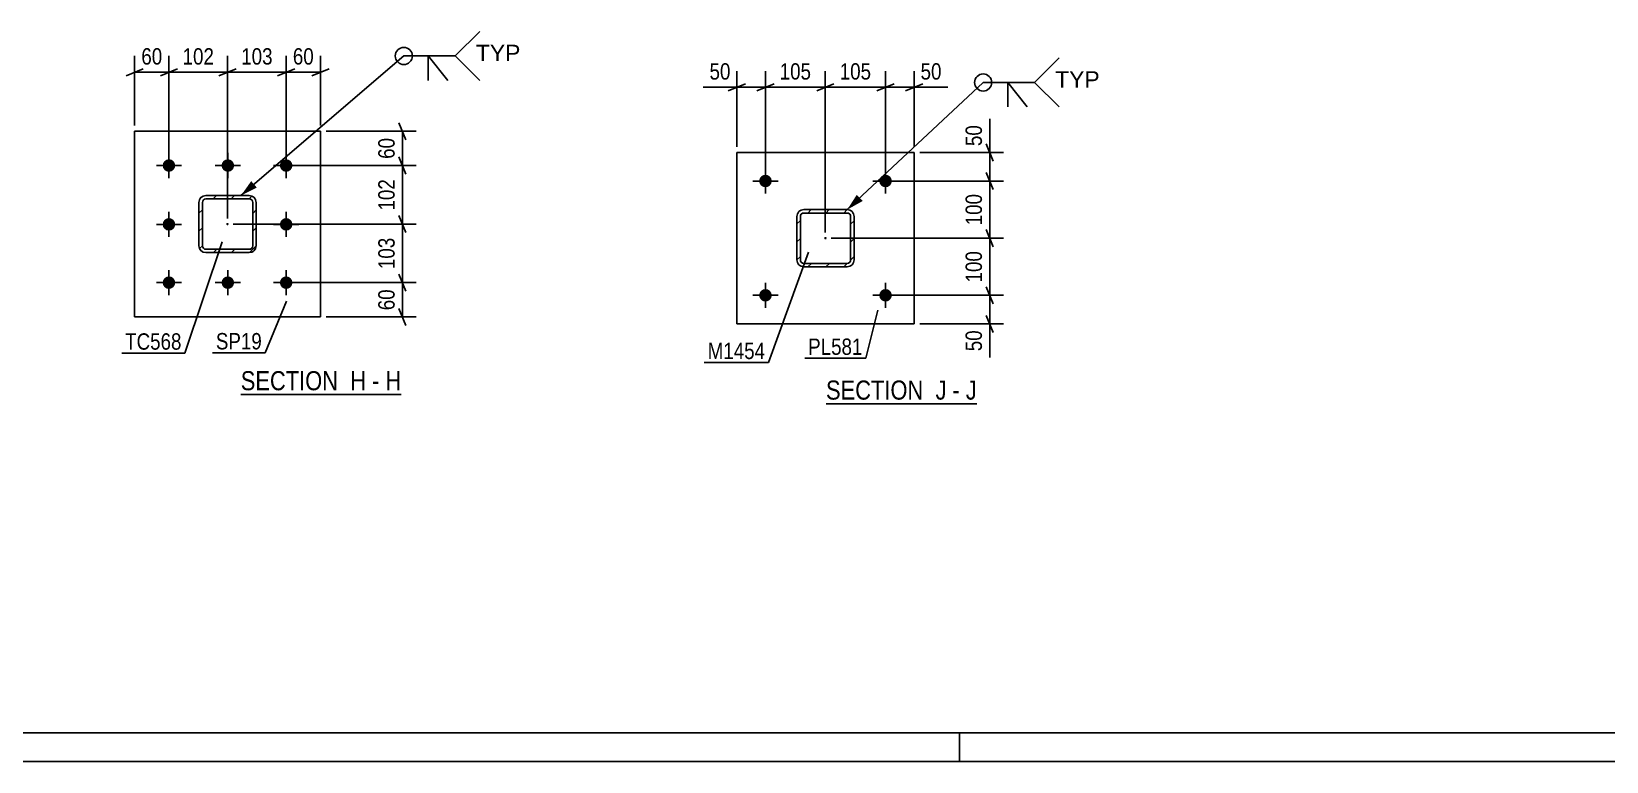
# Model space of a CAD drawing. Header units: millimetres. Extents: x -132 to 1057, y -569 to 272.
# Drawn here: x 265.2 to 540.6, y -569.3 to -441.5 of the extents above; entities that cross this region are included whole.
import ezdxf

# ---------------------------------------------------------------- set-up
doc = ezdxf.new("R2010")
doc.units = ezdxf.units.MM
doc.linetypes.add('DXK_LINE_DOT2', pattern=[3.9198, 1.9599, -1.9599])
doc.linetypes.add('DXK_LINE_DOT3', pattern=[5.9187, 2.979, -0.9799, 0.9799, -0.9799])
doc.styles.add('Arial', font='arial.ttf', dxfattribs={"height": 0.2})
doc.styles.add('Arial Narrow', font='ARIALN.TTF', dxfattribs={"height": 0.2})

# ---------------------------------------------------------------- blocks, each defined once
blk = doc.blocks.new('Unknown-335479220-1133')
at = {"color": 5, "linetype": 'Continuous'}
for p, q in [((-126.55, -564.29), (1052.45, -564.29)), ((427.45, -569.29), (427.45, -564.29)), ((-131.55, -569.29), (1057.45, -569.29))]:
    blk.add_line(p, q, dxfattribs=at)
blk = doc.blocks.new('Unknown-335479220-19 - 12266')
at = {"color": 6, "linetype": 'Continuous'}
blk.add_line((301.77, -505.06), (329.84, -505.06), dxfattribs=at)
at = {"color": 0, "linetype": 'Continuous'}
blk.add_wipeout([(319.88, -504.31), (319.88, -500.81), (301.77, -500.81), (301.77, -504.31)], dxfattribs=at)
at = {"color": 7, "linetype": 'Continuous', "style": 'Arial Narrow'}
blk.add_text('SECTION ', height=3.34, dxfattribs=at).set_placement((301.77, -504.31))
at = {"color": 0, "linetype": 'Continuous'}
blk.add_wipeout([(323.7, -504.31), (323.7, -500.81), (320.93, -500.81), (320.93, -504.31)], dxfattribs=at)
blk.add_wipeout([(326.02, -504.31), (326.02, -500.81), (324.75, -500.81), (324.75, -504.31)], dxfattribs=at)
at = {"color": 7, "linetype": 'Continuous', "style": 'Arial Narrow'}
blk.add_text('H', height=3.34, dxfattribs=at).set_placement((320.93, -504.31))
at = {"color": 0, "linetype": 'Continuous'}
blk.add_wipeout([(329.84, -504.31), (329.84, -500.81), (327.07, -500.81), (327.07, -504.31)], dxfattribs=at)
at = {"color": 7, "linetype": 'Continuous', "style": 'Arial Narrow'}
for s, p in [('H', (327.07, -504.31)), ('-', (324.75, -504.31))]:
    blk.add_text(s, height=3.34, dxfattribs=at).set_placement(p)
blk = doc.blocks.new('Unknown-335479220-20 - 13870')
at = {"color": 6, "linetype": 'Continuous'}
blk.add_line((404.12, -506.7), (430.49, -506.7), dxfattribs=at)
at = {"color": 0, "linetype": 'Continuous'}
blk.add_wipeout([(422.23, -505.95), (422.23, -502.45), (404.12, -502.45), (404.12, -505.95)], dxfattribs=at)
at = {"color": 7, "linetype": 'Continuous', "style": 'Arial Narrow'}
blk.add_text('SECTION ', height=3.34, dxfattribs=at).set_placement((404.12, -505.95))
at = {"color": 0, "linetype": 'Continuous'}
blk.add_wipeout([(425.19, -505.95), (425.19, -502.45), (423.28, -502.45), (423.28, -505.95)], dxfattribs=at)
blk.add_wipeout([(427.52, -505.95), (427.52, -502.45), (426.24, -502.45), (426.24, -505.95)], dxfattribs=at)
at = {"color": 7, "linetype": 'Continuous', "style": 'Arial Narrow'}
blk.add_text('J', height=3.34, dxfattribs=at).set_placement((423.28, -505.95))
at = {"color": 0, "linetype": 'Continuous'}
blk.add_wipeout([(430.49, -505.95), (430.49, -502.45), (428.57, -502.45), (428.57, -505.95)], dxfattribs=at)
at = {"color": 7, "linetype": 'Continuous', "style": 'Arial Narrow'}
for s, p in [('J', (428.57, -505.95)), ('-', (426.24, -505.95))]:
    blk.add_text(s, height=3.34, dxfattribs=at).set_placement(p)
blk = doc.blocks.new('Part-335479220-12315 - 12266')
at = {"color": 2, "linetype": 'Continuous'}
for p, q in [((283.21, -458.98), (315.71, -458.98)), ((283.21, -458.98), (283.21, -491.48)), ((315.71, -458.98), (315.71, -491.48)), ((283.21, -491.48), (315.71, -491.48))]:
    blk.add_line(p, q, dxfattribs=at)
blk = doc.blocks.new('Bolt-335479220-12399 - 12266')
at = {"linetype": 'Continuous'}
for points in [[(290.31, -464.98, -1), (288.11, -464.98, -1)], [(300.61, -464.98, -1), (298.41, -464.98, -1)], [(310.81, -464.98, -1), (308.61, -464.98, -1)], [(290.31, -475.28, -1), (288.11, -475.28, -1)], [(310.81, -475.28, -1), (308.61, -475.28, -1)], [(290.31, -485.48, -1), (288.11, -485.48, -1)], [(300.61, -485.48, -1), (298.41, -485.48, -1)], [(310.81, -485.48, -1), (308.61, -485.48, -1)]]:
    blk.add_hatch(color=1, dxfattribs=at).paths.add_polyline_path(points)
at = {"color": 1, "linetype": 'Continuous'}
for p, q in [((287.01, -464.98), (291.41, -464.98)), ((289.21, -462.78), (289.21, -467.18)), ((297.31, -464.98), (301.71, -464.98)), ((299.51, -462.78), (299.51, -467.18)), ((307.51, -464.98), (311.91, -464.98)), ((309.71, -462.78), (309.71, -467.18)), ((289.21, -473.08), (289.21, -477.48)), ((309.71, -473.08), (309.71, -477.48)), ((287.01, -475.28), (291.41, -475.28)), ((307.51, -475.28), (311.91, -475.28)), ((289.21, -483.28), (289.21, -487.68)), ((299.51, -483.28), (299.51, -487.68)), ((309.71, -483.28), (309.71, -487.68)), ((287.01, -485.48), (291.41, -485.48)), ((297.31, -485.48), (301.71, -485.48)), ((307.51, -485.48), (311.91, -485.48))]:
    blk.add_line(p, q, dxfattribs=at)
blk = doc.blocks.new('Part-335479220-12278 - 12266')
at = {"linetype": 'Continuous'}
h = blk.add_hatch(dxfattribs=at)
h.set_pattern_fill('', scale=0.7, style=0, pattern_type=0)
h.set_pattern_definition([(45, (303.2628, -480.2344), (-1.57154, 1.57154), [])])
h.paths.add_polyline_path([(295.66, -480.23), (303.26, -480.23), (303.72, -480.14), (304.11, -479.88), (304.37, -479.49), (304.46, -479.03), (304.46, -471.43), (304.37, -470.98), (304.11, -470.59), (303.72, -470.33), (303.26, -470.23), (295.66, -470.23), (295.2, -470.33), (294.81, -470.59), (294.55, -470.98), (294.46, -471.43), (294.46, -479.03), (294.55, -479.49), (294.81, -479.88), (295.2, -480.14)])
h.paths.add_polyline_path([(295.11, -479.26), (295.06, -479.03), (295.06, -471.43), (295.11, -471.2), (295.24, -471.01), (295.43, -470.88), (295.66, -470.83), (303.26, -470.83), (303.49, -470.88), (303.69, -471.01), (303.82, -471.2), (303.86, -471.43), (303.86, -479.03), (303.82, -479.26), (303.69, -479.46), (303.49, -479.59), (303.26, -479.63), (295.66, -479.63), (295.43, -479.59), (295.24, -479.46)])
blk.add_hatch(color=246, dxfattribs=at).paths.add_polyline_path([(299.46, -475.33, -1), (299.46, -475.13, -1)])
at = {"color": 7, "linetype": 'DXK_LINE_DOT2'}
for p, q in [((294.46, -471.43), (294.55, -470.98)), ((295.2, -470.33), (295.66, -470.23)), ((295.43, -470.88), (295.24, -471.01)), ((295.66, -470.83), (295.43, -470.88)), ((295.66, -470.23), (303.26, -470.23)), ((303.26, -470.83), (295.66, -470.83)), ((303.26, -470.23), (303.72, -470.33)), ((303.49, -470.88), (303.26, -470.83)), ((303.69, -471.01), (303.49, -470.88)), ((304.37, -470.98), (304.46, -471.43)), ((294.46, -479.03), (294.46, -471.43)), ((295.11, -471.2), (295.06, -471.43)), ((295.06, -479.03), (295.06, -471.43)), ((295.24, -471.01), (295.11, -471.2)), ((303.82, -471.2), (303.69, -471.01)), ((303.86, -471.43), (303.82, -471.2)), ((303.86, -479.03), (303.86, -471.43)), ((304.46, -479.03), (304.46, -471.43)), ((294.55, -479.49), (294.46, -479.03)), ((295.06, -479.03), (295.11, -479.26)), ((303.82, -479.26), (303.86, -479.03)), ((304.46, -479.03), (304.37, -479.49)), ((295.11, -479.26), (295.24, -479.46)), ((295.66, -480.23), (295.2, -480.14)), ((295.24, -479.46), (295.43, -479.59)), ((295.43, -479.59), (295.66, -479.63)), ((295.66, -479.63), (303.26, -479.63)), ((295.66, -480.23), (303.26, -480.23)), ((303.26, -479.63), (303.49, -479.59)), ((303.72, -480.14), (303.26, -480.23)), ((303.49, -479.59), (303.69, -479.46)), ((303.69, -479.46), (303.82, -479.26))]:
    blk.add_line(p, q, dxfattribs=at)
at = {"color": 2, "linetype": 'Continuous'}
for p, q in [((294.55, -470.98), (294.46, -471.43)), ((295.66, -470.23), (295.2, -470.33)), ((295.24, -471.01), (295.43, -470.88)), ((295.43, -470.88), (295.66, -470.83)), ((295.66, -470.23), (303.26, -470.23)), ((295.66, -470.83), (303.26, -470.83)), ((303.72, -470.33), (303.26, -470.23)), ((303.26, -470.83), (303.49, -470.88)), ((303.49, -470.88), (303.69, -471.01)), ((304.46, -471.43), (304.37, -470.98)), ((294.46, -479.03), (294.46, -471.43)), ((295.06, -471.43), (295.11, -471.2)), ((295.06, -479.03), (295.06, -471.43)), ((295.11, -471.2), (295.24, -471.01)), ((303.69, -471.01), (303.82, -471.2)), ((303.82, -471.2), (303.86, -471.43)), ((303.86, -479.03), (303.86, -471.43)), ((304.46, -479.03), (304.46, -471.43)), ((294.46, -479.03), (294.55, -479.49)), ((295.11, -479.26), (295.06, -479.03)), ((303.86, -479.03), (303.82, -479.26)), ((304.37, -479.49), (304.46, -479.03)), ((295.24, -479.46), (295.11, -479.26)), ((295.2, -480.14), (295.66, -480.23)), ((295.43, -479.59), (295.24, -479.46)), ((295.66, -479.63), (295.43, -479.59)), ((295.66, -479.63), (303.26, -479.63)), ((295.66, -480.23), (303.26, -480.23)), ((303.49, -479.59), (303.26, -479.63)), ((303.26, -480.23), (303.72, -480.14)), ((303.69, -479.46), (303.49, -479.59)), ((303.82, -479.26), (303.69, -479.46))]:
    blk.add_line(p, q, dxfattribs=at)
at = {"color": 7, "linetype": 'DXK_LINE_DOT3'}
blk.add_line((299.46, -475.23), (299.46, -475.23), dxfattribs=at)
at = {"color": 246, "linetype": 'DXK_LINE_DOT2'}
blk.add_line((299.46, -475.23), (299.46, -475.23), dxfattribs=at)
at = {"color": 246, "linetype": 'Continuous'}
blk.add_circle((299.46, -475.23), 0.1, dxfattribs=at)
at = {"color": 7, "linetype": 'DXK_LINE_DOT2'}
for centre, start, end in [((295.66, -471.43), 112.5, 157.5), ((303.26, -471.43), 22.5, 67.5), ((295.66, -479.03), 202.5, 247.5), ((303.26, -479.03), 292.5, 337.5)]:
    blk.add_arc(centre, 1.2, start, end, dxfattribs=at)
at = {"color": 2, "linetype": 'Continuous'}
for centre, start, end in [((295.66, -471.43), 112.5, 157.5), ((303.26, -471.43), 22.5, 67.5), ((295.66, -479.03), 202.5, 247.5), ((303.26, -479.03), 292.5, 337.5)]:
    blk.add_arc(centre, 1.2, start, end, dxfattribs=at)
blk = doc.blocks.new('Bolt-335479220-14010 - 13870')
at = {"linetype": 'Continuous'}
for points in [[(394.63, -487.69, -1), (392.43, -487.69, -1)], [(415.63, -487.69, -1), (413.43, -487.69, -1)]]:
    blk.add_hatch(color=1, dxfattribs=at).paths.add_polyline_path(points)
at = {"color": 1, "linetype": 'Continuous'}
for p, q in [((393.53, -485.49), (393.53, -489.89)), ((414.53, -485.49), (414.53, -489.89)), ((395.73, -487.69), (391.33, -487.69)), ((416.73, -487.69), (412.33, -487.69))]:
    blk.add_line(p, q, dxfattribs=at)
blk = doc.blocks.new('Part-335479220-13980 - 13870')
at = {"linetype": 'Continuous'}
h = blk.add_hatch(dxfattribs=at)
h.set_pattern_fill('', scale=0.7, style=0, pattern_type=0)
h.set_pattern_definition([(45, (399.0256, -481.4952), (-1.57154, 1.57154), [])])
h.paths.add_polyline_path([(399.03, -473.9), (399.03, -481.5), (399.12, -481.95), (399.38, -482.34), (399.77, -482.6), (400.23, -482.7), (407.83, -482.7), (408.28, -482.6), (408.67, -482.34), (408.93, -481.95), (409.03, -481.5), (409.03, -473.9), (408.93, -473.44), (408.67, -473.05), (408.28, -472.79), (407.83, -472.7), (400.23, -472.7), (399.77, -472.79), (399.38, -473.05), (399.12, -473.44)])
h.paths.add_polyline_path([(399.8, -473.47), (400, -473.34), (400.23, -473.3), (407.83, -473.3), (408.06, -473.34), (408.25, -473.47), (408.38, -473.67), (408.43, -473.9), (408.43, -481.5), (408.38, -481.72), (408.25, -481.92), (408.06, -482.05), (407.83, -482.1), (400.23, -482.1), (400, -482.05), (399.8, -481.92), (399.67, -481.72), (399.63, -481.5), (399.63, -473.9), (399.67, -473.67)])
blk.add_hatch(color=246, dxfattribs=at).paths.add_polyline_path([(404.03, -477.8, -1), (404.03, -477.6, -1)])
at = {"color": 7, "linetype": 'DXK_LINE_DOT2'}
for p, q in [((399.03, -473.9), (399.12, -473.44)), ((399.68, -473.67), (399.63, -473.9)), ((399.81, -473.47), (399.68, -473.67)), ((399.77, -472.79), (400.23, -472.7)), ((400, -473.34), (399.81, -473.47)), ((400.23, -473.3), (400, -473.34)), ((400.23, -472.7), (407.83, -472.7)), ((400.23, -472.7), (400.23, -472.7)), ((400.23, -473.3), (400.23, -473.3)), ((400.23, -473.3), (407.83, -473.3)), ((407.83, -472.7), (407.83, -472.7)), ((407.83, -473.3), (407.83, -473.3)), ((408.06, -473.34), (407.83, -473.3)), ((408.26, -473.47), (408.06, -473.34)), ((408.39, -473.67), (408.26, -473.47)), ((408.43, -473.9), (408.39, -473.67)), ((399.03, -481.5), (399.03, -473.9)), ((399.03, -473.9), (399.03, -473.9)), ((399.63, -481.5), (399.63, -473.9)), ((408.43, -473.9), (408.43, -473.9)), ((408.43, -481.5), (408.43, -473.9)), ((399.03, -481.5), (399.03, -481.5)), ((399.12, -481.95), (399.03, -481.5)), ((399.63, -481.5), (399.68, -481.72)), ((399.68, -481.72), (399.81, -481.92)), ((399.81, -481.92), (400, -482.05)), ((408.06, -482.05), (408.26, -481.92)), ((408.26, -481.92), (408.39, -481.72)), ((408.39, -481.72), (408.43, -481.5)), ((408.43, -481.5), (408.43, -481.5)), ((400.23, -482.7), (399.77, -482.6)), ((400, -482.05), (400.23, -482.1)), ((400.23, -482.1), (400.23, -482.1)), ((400.23, -482.1), (407.83, -482.1)), ((400.23, -482.7), (400.23, -482.7)), ((400.23, -482.7), (407.83, -482.7)), ((407.83, -482.1), (408.06, -482.05)), ((407.83, -482.1), (407.83, -482.1)), ((407.83, -482.7), (407.83, -482.7))]:
    blk.add_line(p, q, dxfattribs=at)
at = {"color": 2, "linetype": 'Continuous'}
for p, q in [((399.12, -473.44), (399.03, -473.9)), ((399.63, -473.9), (399.67, -473.67)), ((399.67, -473.67), (399.8, -473.47)), ((400.23, -472.7), (399.77, -472.79)), ((399.8, -473.47), (400, -473.34)), ((400, -473.34), (400.23, -473.3)), ((400.23, -472.7), (407.83, -472.7)), ((400.23, -473.3), (407.83, -473.3)), ((407.83, -472.7), (408.29, -472.79)), ((408.28, -472.79), (407.83, -472.7)), ((407.83, -473.3), (408.06, -473.34)), ((408.06, -473.34), (408.25, -473.47)), ((408.25, -473.47), (408.38, -473.67)), ((408.38, -473.67), (408.43, -473.9)), ((409.03, -473.9), (408.93, -473.44)), ((408.94, -473.44), (409.03, -473.9)), ((399.03, -481.5), (399.03, -473.9)), ((399.63, -473.9), (399.63, -473.9)), ((399.63, -481.5), (399.63, -473.9)), ((408.43, -481.5), (408.43, -473.9)), ((409.03, -481.5), (409.03, -473.9)), ((409.03, -473.9), (409.03, -473.9)), ((409.03, -481.5), (409.03, -473.9)), ((399.03, -481.5), (399.12, -481.95)), ((399.63, -481.5), (399.63, -481.5)), ((399.67, -481.72), (399.63, -481.5)), ((399.8, -481.92), (399.67, -481.72)), ((400, -482.05), (399.8, -481.92)), ((408.25, -481.92), (408.06, -482.05)), ((408.38, -481.72), (408.25, -481.92)), ((408.43, -481.5), (408.38, -481.72)), ((408.93, -481.95), (409.03, -481.5)), ((409.03, -481.5), (408.94, -481.95)), ((409.03, -481.5), (409.03, -481.5)), ((399.77, -482.6), (400.23, -482.7)), ((400.23, -482.1), (400, -482.05)), ((400.23, -482.1), (407.83, -482.1)), ((400.23, -482.7), (407.83, -482.7)), ((408.06, -482.05), (407.83, -482.1)), ((408.29, -482.6), (407.83, -482.7)), ((407.83, -482.7), (408.28, -482.6))]:
    blk.add_line(p, q, dxfattribs=at)
at = {"color": 7, "linetype": 'DXK_LINE_DOT3'}
blk.add_line((404.04, -477.7), (404.03, -477.7), dxfattribs=at)
at = {"color": 246, "linetype": 'DXK_LINE_DOT2'}
blk.add_line((404.04, -477.7), (404.03, -477.7), dxfattribs=at)
at = {"color": 246, "linetype": 'Continuous'}
blk.add_circle((404.03, -477.7), 0.1, dxfattribs=at)
at = {"color": 7, "linetype": 'DXK_LINE_DOT2'}
for centre, start, end in [((400.23, -473.9), 112.5, 157.5), ((400.23, -481.5), 202.5, 247.5)]:
    blk.add_arc(centre, 1.2, start, end, dxfattribs=at)
at = {"color": 2, "linetype": 'Continuous'}
for centre, start, end in [((400.23, -473.9), 112.5, 157.5), ((407.83, -473.9), 22.5, 67.5), ((407.83, -473.9), 22.5, 67.5), ((400.23, -481.5), 202.5, 247.5), ((407.83, -481.5), 292.5, 337.5), ((407.83, -481.5), 292.5, 337.5)]:
    blk.add_arc(centre, 1.2, start, end, dxfattribs=at)
blk = doc.blocks.new('Part-335479220-13981 - 13870')
at = {"color": 2, "linetype": 'Continuous'}
for p, q in [((419.53, -462.7), (388.53, -462.7)), ((388.53, -462.7), (388.53, -492.7)), ((419.53, -492.7), (419.53, -462.7)), ((419.53, -492.7), (388.53, -492.7))]:
    blk.add_line(p, q, dxfattribs=at)
blk = doc.blocks.new('Bolt-335479220-14011 - 13870')
at = {"linetype": 'Continuous'}
for points in [[(394.63, -467.69, -1), (392.43, -467.69, -1)], [(415.63, -467.69, -1), (413.43, -467.69, -1)]]:
    blk.add_hatch(color=1, dxfattribs=at).paths.add_polyline_path(points)
at = {"color": 1, "linetype": 'Continuous'}
for p, q in [((395.73, -467.69), (391.33, -467.69)), ((393.53, -465.49), (393.53, -469.89)), ((416.73, -467.69), (412.33, -467.69)), ((414.53, -465.49), (414.53, -469.89))]:
    blk.add_line(p, q, dxfattribs=at)
blk = doc.blocks.new('StraightDimension-335479220-14792 - 12266')
at = {"color": 7, "linetype": 'Continuous'}
for p, q in [((299.46, -474.23), (299.46, -445.81)), ((309.71, -463.98), (309.71, -445.81)), ((297.96, -449.26), (300.96, -448.06)), ((299.46, -448.66), (309.71, -448.66)), ((311.21, -448.06), (308.21, -449.26))]:
    blk.add_line(p, q, dxfattribs=at)
at = {"color": 0}
blk.add_wipeout([(307.93, -447.91), (307.93, -443.71), (301.25, -443.71), (301.25, -447.91)], dxfattribs=at)
at = {"color": 3, "style": 'Arial Narrow'}
blk.add_text('103', height=2.863, dxfattribs=at).set_placement((301.85, -447.31))
blk = doc.blocks.new('StraightDimension-335479220-14831 - 12266')
at = {"color": 7, "linetype": 'Continuous'}
for p, q in [((310.71, -464.98), (332.43, -464.98)), ((329.43, -463.48), (330.63, -466.48)), ((330.03, -475.23), (330.03, -464.98)), ((330.63, -476.73), (329.43, -473.73)), ((300.46, -475.23), (332.43, -475.23))]:
    blk.add_line(p, q, dxfattribs=at)
at = {"color": 0}
blk.add_wipeout([(329.28, -466.77), (325.08, -466.77), (325.08, -473.45), (329.28, -473.45)], dxfattribs=at)
at = {"color": 3, "style": 'Arial Narrow'}
blk.add_text('102', height=2.863, rotation=90.0002, dxfattribs=at).set_placement((328.68, -472.85))
blk = doc.blocks.new('StraightDimension-335479220-14791 - 12266')
at = {"color": 7, "linetype": 'Continuous'}
for p, q in [((309.71, -463.98), (309.71, -445.81)), ((315.71, -457.98), (315.71, -445.81)), ((308.21, -449.26), (311.21, -448.06)), ((309.71, -448.66), (315.71, -448.66)), ((317.21, -448.06), (314.21, -449.26))]:
    blk.add_line(p, q, dxfattribs=at)
at = {"color": 0}
blk.add_wipeout([(315.14, -447.91), (315.14, -443.71), (310.28, -443.71), (310.28, -447.91)], dxfattribs=at)
at = {"color": 3, "style": 'Arial Narrow'}
blk.add_text('60', height=2.863, dxfattribs=at).set_placement((310.88, -447.31))
blk = doc.blocks.new('StraightDimension-335479220-14793 - 12266')
at = {"color": 7, "linetype": 'Continuous'}
for p, q in [((289.21, -463.98), (289.21, -445.81)), ((299.46, -474.23), (299.46, -445.81)), ((287.71, -449.26), (290.71, -448.06)), ((289.21, -448.66), (299.46, -448.66)), ((300.96, -448.06), (297.96, -449.26))]:
    blk.add_line(p, q, dxfattribs=at)
at = {"color": 0}
blk.add_wipeout([(297.68, -447.91), (297.68, -443.71), (291, -443.71), (291, -447.91)], dxfattribs=at)
at = {"color": 3, "style": 'Arial Narrow'}
blk.add_text('102', height=2.863, dxfattribs=at).set_placement((291.6, -447.31))
blk = doc.blocks.new('StraightDimension-335479220-14794 - 12266')
at = {"color": 7, "linetype": 'Continuous'}
for p, q in [((283.21, -457.98), (283.21, -445.81)), ((289.21, -463.98), (289.21, -445.81)), ((281.71, -449.26), (284.71, -448.06)), ((283.21, -448.66), (289.21, -448.66)), ((290.71, -448.06), (287.71, -449.26))]:
    blk.add_line(p, q, dxfattribs=at)
at = {"color": 0}
blk.add_wipeout([(288.64, -447.91), (288.64, -443.71), (283.78, -443.71), (283.78, -447.91)], dxfattribs=at)
at = {"color": 3, "style": 'Arial Narrow'}
blk.add_text('60', height=2.863, dxfattribs=at).set_placement((284.38, -447.31))
blk = doc.blocks.new('StraightDimension-335479220-14830 - 12266')
at = {"color": 7, "linetype": 'Continuous'}
for p, q in [((316.71, -458.98), (332.43, -458.98)), ((329.43, -457.48), (330.63, -460.48)), ((330.03, -464.98), (330.03, -458.98)), ((310.71, -464.98), (332.43, -464.98)), ((330.63, -466.48), (329.43, -463.48))]:
    blk.add_line(p, q, dxfattribs=at)
at = {"color": 0}
blk.add_wipeout([(329.28, -459.56), (325.08, -459.56), (325.08, -464.41), (329.28, -464.41)], dxfattribs=at)
at = {"color": 3, "style": 'Arial Narrow'}
blk.add_text('60', height=2.863, rotation=90.0002, dxfattribs=at).set_placement((328.68, -463.81))
blk = doc.blocks.new('StraightDimension-335479220-14832 - 12266')
at = {"color": 7, "linetype": 'Continuous'}
for p, q in [((329.43, -473.73), (330.63, -476.73)), ((300.46, -475.23), (332.43, -475.23)), ((330.03, -485.48), (330.03, -475.23)), ((330.63, -486.98), (329.43, -483.98)), ((310.71, -485.48), (332.43, -485.48))]:
    blk.add_line(p, q, dxfattribs=at)
at = {"color": 0}
blk.add_wipeout([(329.28, -477.02), (325.08, -477.02), (325.08, -483.7), (329.28, -483.7)], dxfattribs=at)
at = {"color": 3, "style": 'Arial Narrow'}
blk.add_text('103', height=2.863, rotation=90.0002, dxfattribs=at).set_placement((328.68, -483.1))
blk = doc.blocks.new('StraightDimension-335479220-14833 - 12266')
at = {"color": 7, "linetype": 'Continuous'}
for p, q in [((329.43, -483.98), (330.63, -486.98)), ((310.71, -485.48), (332.43, -485.48)), ((330.03, -491.48), (330.03, -485.48)), ((330.63, -492.98), (329.43, -489.98)), ((316.71, -491.48), (332.43, -491.48))]:
    blk.add_line(p, q, dxfattribs=at)
at = {"color": 0}
blk.add_wipeout([(329.28, -486.06), (325.08, -486.06), (325.08, -490.91), (329.28, -490.91)], dxfattribs=at)
at = {"color": 3, "style": 'Arial Narrow'}
blk.add_text('60', height=2.863, rotation=90.0002, dxfattribs=at).set_placement((328.68, -490.31))
blk = doc.blocks.new('StraightDimension-335479220-14918 - 13870')
at = {"color": 7, "linetype": 'Continuous'}
for p, q in [((432.14, -486.19), (433.34, -489.19)), ((415.53, -487.69), (435.14, -487.69)), ((432.74, -492.7), (432.74, -487.69)), ((420.53, -492.7), (435.14, -492.7)), ((433.34, -494.2), (432.14, -491.2))]:
    blk.add_line(p, q, dxfattribs=at)
at = {"color": 0}
blk.add_wipeout([(431.99, -493.22), (427.79, -493.22), (427.79, -498.08), (431.99, -498.08)], dxfattribs=at)
at = {"color": 7, "linetype": 'Continuous'}
blk.add_line((432.74, -492.7), (432.74, -498.6), dxfattribs=at)
blk.add_line((432.74, -492.7), (432.74, -498.6), dxfattribs=at)
at = {"color": 3, "style": 'Arial Narrow'}
blk.add_text('50', height=2.863, rotation=90.0002, dxfattribs=at).set_placement((431.39, -497.48))
blk = doc.blocks.new('StraightDimension-335479220-14915 - 13870')
at = {"color": 7, "linetype": 'Continuous'}
for p, q in [((420.53, -462.7), (435.14, -462.7)), ((432.14, -461.2), (433.34, -464.2)), ((432.74, -467.69), (432.74, -462.7)), ((415.53, -467.69), (435.14, -467.69)), ((433.34, -469.19), (432.14, -466.19))]:
    blk.add_line(p, q, dxfattribs=at)
at = {"color": 0}
blk.add_wipeout([(431.99, -457.31), (427.79, -457.31), (427.79, -462.17), (431.99, -462.17)], dxfattribs=at)
at = {"color": 7, "linetype": 'Continuous'}
blk.add_line((432.74, -462.7), (432.74, -456.79), dxfattribs=at)
blk.add_line((432.74, -462.7), (432.74, -456.79), dxfattribs=at)
at = {"color": 3, "style": 'Arial Narrow'}
blk.add_text('50', height=2.863, rotation=90.0002, dxfattribs=at).set_placement((431.39, -461.57))
blk = doc.blocks.new('StraightDimension-335479220-14916 - 13870')
at = {"color": 7, "linetype": 'Continuous'}
for p, q in [((415.53, -467.69), (435.14, -467.69)), ((432.14, -466.19), (433.34, -469.19)), ((432.74, -477.7), (432.74, -467.69)), ((433.34, -479.2), (432.14, -476.2)), ((405, -477.7), (435.14, -477.7))]:
    blk.add_line(p, q, dxfattribs=at)
at = {"color": 0}
blk.add_wipeout([(431.99, -469.35), (427.79, -469.35), (427.79, -476.04), (431.99, -476.04)], dxfattribs=at)
at = {"color": 3, "style": 'Arial Narrow'}
blk.add_text('100', height=2.863, rotation=90.0002, dxfattribs=at).set_placement((431.39, -475.44))
blk = doc.blocks.new('StraightDimension-335479220-14917 - 13870')
at = {"color": 7, "linetype": 'Continuous'}
for p, q in [((432.14, -476.2), (433.34, -479.2)), ((405, -477.7), (435.14, -477.7)), ((432.74, -487.69), (432.74, -477.7)), ((433.34, -489.19), (432.14, -486.19)), ((415.53, -487.69), (435.14, -487.69))]:
    blk.add_line(p, q, dxfattribs=at)
at = {"color": 0}
blk.add_wipeout([(431.99, -479.35), (427.79, -479.35), (427.79, -486.04), (431.99, -486.04)], dxfattribs=at)
at = {"color": 3, "style": 'Arial Narrow'}
blk.add_text('100', height=2.863, rotation=90.0002, dxfattribs=at).set_placement((431.39, -485.44))
blk = doc.blocks.new('StraightDimension-335479220-14964 - 13870')
at = {"color": 7, "linetype": 'Continuous'}
for p, q in [((414.53, -466.69), (414.53, -448.44)), ((419.53, -461.7), (419.53, -448.44)), ((413.03, -451.89), (416.03, -450.69)), ((414.53, -451.29), (419.53, -451.29)), ((421.03, -450.69), (418.03, -451.89))]:
    blk.add_line(p, q, dxfattribs=at)
at = {"color": 0}
blk.add_wipeout([(424.91, -450.54), (424.91, -446.34), (420.06, -446.34), (420.06, -450.54)], dxfattribs=at)
at = {"color": 7, "linetype": 'Continuous'}
blk.add_line((419.53, -451.29), (425.44, -451.29), dxfattribs=at)
blk.add_line((419.53, -451.29), (425.44, -451.29), dxfattribs=at)
at = {"color": 3, "style": 'Arial Narrow'}
blk.add_text('50', height=2.863, dxfattribs=at).set_placement((420.66, -449.94))
blk = doc.blocks.new('StraightDimension-335479220-14965 - 13870')
at = {"color": 7, "linetype": 'Continuous'}
for p, q in [((404, -476.7), (404, -448.44)), ((414.53, -466.69), (414.53, -448.44)), ((402.5, -451.89), (405.5, -450.69)), ((404, -451.29), (414.53, -451.29)), ((416.03, -450.69), (413.03, -451.89))]:
    blk.add_line(p, q, dxfattribs=at)
at = {"color": 0}
blk.add_wipeout([(412.61, -450.54), (412.61, -446.34), (405.92, -446.34), (405.92, -450.54)], dxfattribs=at)
at = {"color": 3, "style": 'Arial Narrow'}
blk.add_text('105', height=2.863, dxfattribs=at).set_placement((406.52, -449.94))
blk = doc.blocks.new('StraightDimension-335479220-14966 - 13870')
at = {"color": 7, "linetype": 'Continuous'}
for p, q in [((393.53, -466.69), (393.53, -448.44)), ((404, -476.7), (404, -448.44)), ((392.03, -451.89), (395.03, -450.69)), ((393.53, -451.29), (404, -451.29)), ((405.5, -450.69), (402.5, -451.89))]:
    blk.add_line(p, q, dxfattribs=at)
at = {"color": 0}
blk.add_wipeout([(402.11, -450.54), (402.11, -446.34), (395.42, -446.34), (395.42, -450.54)], dxfattribs=at)
at = {"color": 3, "style": 'Arial Narrow'}
blk.add_text('105', height=2.863, dxfattribs=at).set_placement((396.02, -449.94))
blk = doc.blocks.new('StraightDimension-335479220-14967 - 13870')
at = {"color": 7, "linetype": 'Continuous'}
for p, q in [((388.53, -461.7), (388.53, -448.44)), ((393.53, -466.69), (393.53, -448.44)), ((387.03, -451.89), (390.03, -450.69)), ((388.53, -451.29), (393.53, -451.29)), ((395.03, -450.69), (392.03, -451.89))]:
    blk.add_line(p, q, dxfattribs=at)
at = {"color": 0}
blk.add_wipeout([(388.01, -450.54), (388.01, -446.34), (383.15, -446.34), (383.15, -450.54)], dxfattribs=at)
at = {"color": 7, "linetype": 'Continuous'}
blk.add_line((388.53, -451.29), (382.62, -451.29), dxfattribs=at)
blk.add_line((388.53, -451.29), (382.62, -451.29), dxfattribs=at)
at = {"color": 3, "style": 'Arial Narrow'}
blk.add_text('50', height=2.863, dxfattribs=at).set_placement((383.75, -449.94))
blk = doc.blocks.new('Mark-335479220-14868 - 12266')
at = {"color": 0}
blk.add_wipeout([(291.41, -497.21), (291.41, -494.21), (281.55, -494.21), (281.55, -497.21)], dxfattribs=at)
blk.add_wipeout([(291.41, -497.21), (291.41, -494.21), (281.55, -494.21), (281.55, -497.21)], dxfattribs=at)
at = {"color": 30, "linetype": 'Continuous'}
for p in [(298.51, -478.33), (280.95, -497.81)]:
    blk.add_line(p, (292.01, -497.81), dxfattribs=at)
at = {"color": 3, "style": 'Arial Narrow'}
blk.add_text('TC568', height=2.863, dxfattribs=at).set_placement((281.55, -497.21))
blk = doc.blocks.new('Mark-335479220-14871 - 12266')
at = {"color": 0}
blk.add_wipeout([(305.46, -497.16), (305.46, -494.16), (297.42, -494.16), (297.42, -497.16)], dxfattribs=at)
blk.add_wipeout([(305.46, -497.16), (305.46, -494.16), (297.42, -494.16), (297.42, -497.16)], dxfattribs=at)
at = {"color": 30, "linetype": 'Continuous'}
for p in [(309.77, -488.72), (296.82, -497.76)]:
    blk.add_line(p, (306.06, -497.76), dxfattribs=at)
at = {"color": 3, "style": 'Arial Narrow'}
blk.add_text('SP19', height=2.863, dxfattribs=at).set_placement((297.42, -497.16))
blk = doc.blocks.new('WeldMark-335479220-14889 - 12266')
at = {"linetype": 'Continuous'}
blk.add_hatch(color=30, dxfattribs=at).paths.add_polyline_path([(304.58, -468.85), (301.81, -470.23), (303.6, -467.71)])
at = {"color": 30, "linetype": 'Continuous'}
for p, q in [((301.81, -470.23), (330.29, -445.8)), ((330.29, -445.8), (339.29, -445.8))]:
    blk.add_line(p, q, dxfattribs=at)
at = {"color": 3, "linetype": 'Continuous'}
for q in [(338, -450.09), (334.57, -450.09)]:
    blk.add_line((334.57, -445.8), q, dxfattribs=at)
for start, end in [(90, 270), (270, 90)]:
    blk.add_arc((330.29, -445.8), 1.5, start, end, dxfattribs=at)
at = {"color": 0, "linetype": 'Continuous'}
blk.add_wipeout([(350.66, -446.7), (350.66, -443.7), (342.89, -443.7), (342.89, -446.7)], dxfattribs=at)
blk.add_wipeout([(350.66, -446.7), (350.66, -443.7), (342.89, -443.7), (342.89, -446.7)], dxfattribs=at)
at = {"color": 3, "linetype": 'Continuous'}
for q in [(343.57, -441.52), (343.57, -450.09)]:
    blk.add_line((339.29, -445.8), q, dxfattribs=at)
at = {"color": 3, "linetype": 'Continuous', "style": 'Arial'}
blk.add_text('TYP', height=2.865, dxfattribs=at).set_placement((342.89, -446.7))
blk = doc.blocks.new('Mark-335479220-15015 - 13870')
at = {"color": 0}
blk.add_wipeout([(410.5, -498.12), (410.5, -495.12), (401, -495.12), (401, -498.12)], dxfattribs=at)
blk.add_wipeout([(410.5, -498.12), (410.5, -495.12), (401, -495.12), (401, -498.12)], dxfattribs=at)
at = {"color": 30, "linetype": 'Continuous'}
for p in [(413.21, -490.28), (400.4, -498.72)]:
    blk.add_line(p, (411.1, -498.72), dxfattribs=at)
at = {"color": 3, "style": 'Arial Narrow'}
blk.add_text('PL581', height=2.863, dxfattribs=at).set_placement((401, -498.12))
blk = doc.blocks.new('Mark-335479220-15012 - 13870')
at = {"color": 0}
blk.add_wipeout([(393.48, -498.85), (393.48, -495.85), (383.43, -495.85), (383.43, -498.85)], dxfattribs=at)
blk.add_wipeout([(393.48, -498.85), (393.48, -495.85), (383.43, -495.85), (383.43, -498.85)], dxfattribs=at)
at = {"color": 30, "linetype": 'Continuous'}
for p in [(401.05, -480.14), (382.83, -499.45)]:
    blk.add_line(p, (394.08, -499.45), dxfattribs=at)
at = {"color": 3, "style": 'Arial Narrow'}
blk.add_text('M1454', height=2.863, dxfattribs=at).set_placement((383.43, -498.85))
blk = doc.blocks.new('WeldMark-335479220-15034 - 13870')
at = {"linetype": 'Continuous'}
blk.add_hatch(color=30, dxfattribs=at).paths.add_polyline_path([(410.53, -471.19), (407.83, -472.7), (409.5, -470.1)])
at = {"color": 30, "linetype": 'Continuous'}
for p, q in [((407.83, -472.7), (431.6, -450.44)), ((431.6, -450.44), (440.6, -450.44))]:
    blk.add_line(p, q, dxfattribs=at)
at = {"color": 3, "linetype": 'Continuous'}
for q in [(439.32, -454.73), (435.89, -454.73)]:
    blk.add_line((435.89, -450.44), q, dxfattribs=at)
for start, end in [(90, 270), (270, 90)]:
    blk.add_arc((431.6, -450.44), 1.5, start, end, dxfattribs=at)
at = {"color": 0, "linetype": 'Continuous'}
blk.add_wipeout([(451.98, -451.34), (451.98, -448.34), (444.2, -448.34), (444.2, -451.34)], dxfattribs=at)
blk.add_wipeout([(451.98, -451.34), (451.98, -448.34), (444.2, -448.34), (444.2, -451.34)], dxfattribs=at)
at = {"color": 3, "linetype": 'Continuous'}
for q in [(444.89, -446.16), (444.89, -454.73)]:
    blk.add_line((440.6, -450.44), q, dxfattribs=at)
at = {"color": 3, "linetype": 'Continuous', "style": 'Arial'}
blk.add_text('TYP', height=2.865, dxfattribs=at).set_placement((444.2, -451.34))

msp = doc.modelspace()

# ---------------------------------------------------------------- block references
for name in ['Unknown-335479220-1133', 'Part-335479220-12315 - 12266', 'Part-335479220-13981 - 13870', 'Bolt-335479220-12399 - 12266', 'Bolt-335479220-14011 - 13870', 'Part-335479220-12278 - 12266', 'Part-335479220-13980 - 13870', 'Bolt-335479220-14010 - 13870']:
    msp.add_blockref(name, (0, 0))

# ---------------------------------------------------------------- next in the draw order: block references
for name in ['StraightDimension-335479220-14792 - 12266', 'StraightDimension-335479220-14915 - 13870', 'Mark-335479220-14868 - 12266', 'StraightDimension-335479220-14918 - 13870', 'Unknown-335479220-19 - 12266', 'Unknown-335479220-20 - 13870']:
    msp.add_blockref(name, (0, 0))

# ---------------------------------------------------------------- next in the draw order: block references
for name in ['StraightDimension-335479220-14831 - 12266', 'StraightDimension-335479220-14916 - 13870']:
    msp.add_blockref(name, (0, 0))

# ---------------------------------------------------------------- next in the draw order: block references
for name in ['StraightDimension-335479220-14793 - 12266', 'StraightDimension-335479220-14791 - 12266', 'StraightDimension-335479220-14964 - 13870', 'StraightDimension-335479220-14917 - 13870']:
    msp.add_blockref(name, (0, 0))

# ---------------------------------------------------------------- next in the draw order: block references
for name in ['StraightDimension-335479220-14794 - 12266', 'StraightDimension-335479220-14965 - 13870', 'StraightDimension-335479220-14830 - 12266', 'StraightDimension-335479220-14832 - 12266', 'Mark-335479220-15015 - 13870']:
    msp.add_blockref(name, (0, 0))

# ---------------------------------------------------------------- next in the draw order: block references
for name in ['WeldMark-335479220-14889 - 12266', 'WeldMark-335479220-15034 - 13870', 'StraightDimension-335479220-14966 - 13870', 'Mark-335479220-15012 - 13870', 'StraightDimension-335479220-14833 - 12266']:
    msp.add_blockref(name, (0, 0))

# ---------------------------------------------------------------- next in the draw order: block references
for name in ['StraightDimension-335479220-14967 - 13870', 'Mark-335479220-14871 - 12266']:
    msp.add_blockref(name, (0, 0))

doc.saveas('drawing.dxf')
